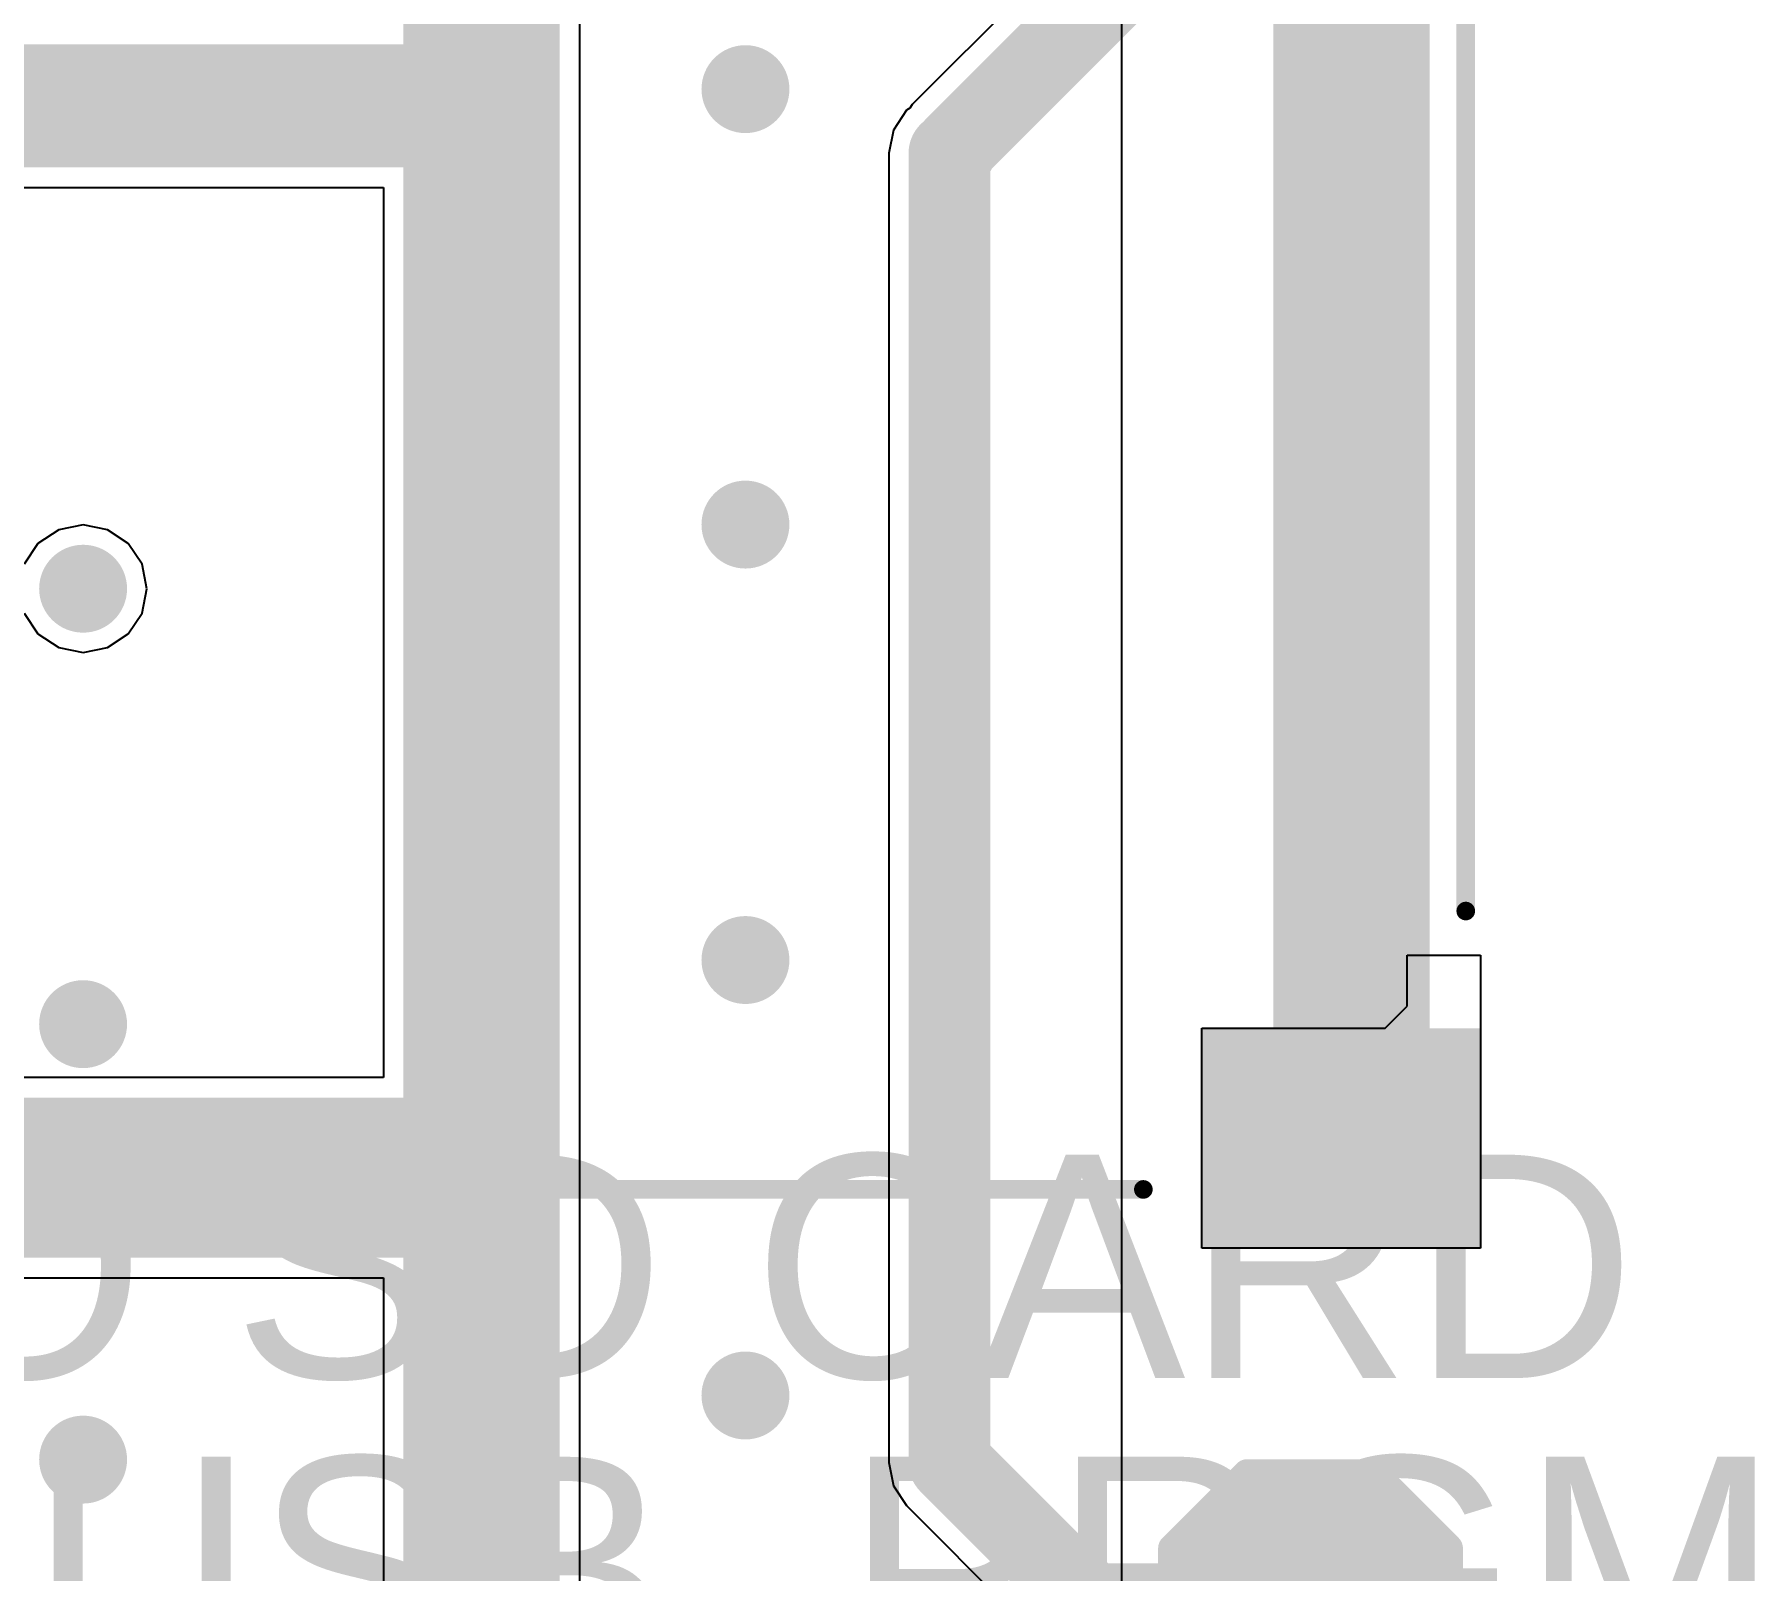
# Model space of a CAD drawing. Header units: millimetres. Extents: x -0.27 to 4.7, y -0.39 to 2.83.
# Drawn here: x 4.235 to 4.6971, y 0.3139 to 0.7267 of the extents above; entities that cross this region are included whole.
import ezdxf

# ---------------------------------------------------------------- set-up
doc = ezdxf.new("R2010")
doc.units = ezdxf.units.MM
doc.header["$MEASUREMENT"] = 0
for name, color, linetype in [('BottomLayer', 5, 'Continuous'), ('BottomSolder', 6, 'Continuous'), ('TopLayer', 1, 'Continuous'), ('TopOverlay', 2, 'Continuous'), ('TopPaste', 8, 'Continuous'), ('TopSolder', 216, 'Continuous'), ('ViaHoleLayer', 16, 'Continuous')]:
    doc.layers.add(name, color=color, linetype=linetype)
doc.styles.add('Arial', font='', dxfattribs={"height": 0.2})
doc.styles.get('Arial').set_extended_font_data('Arial')

# ---------------------------------------------------------------- blocks, each defined once
blk = doc.blocks.new('T__________109')
at = {"layer": 'TopLayer'}
blk.add_hatch(color=1, dxfattribs=at).paths.add_polyline_path([(0.015, 0.03), (-0.015, 0.03), (-0.03, 0.015), (-0.03, -0.015), (-0.015, -0.03), (0.015, -0.03), (0.03, -0.015), (0.03, 0.015)])
at = {"layer": 'TopPaste'}
blk.add_hatch(color=8, dxfattribs=at).paths.add_polyline_path([(0.015, 0.03), (-0.015, 0.03), (-0.03, 0.015), (-0.03, -0.015), (-0.015, -0.03), (0.015, -0.03), (0.03, -0.015), (0.03, 0.015)])
at = {"layer": 'TopSolder'}
blk.add_hatch(color=216, dxfattribs=at).paths.add_polyline_path([(0.017, 0.034), (-0.017, 0.034), (-0.034, 0.017), (-0.034, -0.017), (-0.017, -0.034), (0.017, -0.034), (0.034, -0.017), (0.034, 0.017)])
at = {"layer": 'TopOverlay', "const_width": 0.00787}
for points in [[(-0.037, 0.017), (-0.017, 0.037)], [(-0.017, 0.037), (0.017, 0.037)], [(-0.017, 0.037), (0.017, 0.037)], [(0.017, 0.037), (0.037, 0.017)], [(-0.037, -0.017), (-0.037, 0.017)], [(0.037, -0.017), (0.037, 0.017)], [(-0.037, -0.017), (-0.017, -0.037)], [(0.017, -0.037), (0.037, -0.017)], [(-0.017, -0.037), (0.017, -0.037)], [(-0.017, -0.037), (0.017, -0.037)]]:
    blk.add_lwpolyline(points, dxfattribs=at)
at = {"layer": 'TopOverlay', "const_width": 0.00394}
for points in [[(-0.01897, 0.037, 1), (-0.01503, 0.037, 1)], [(-0.01897, 0.037, 1), (-0.01503, 0.037, 1)], [(-0.01897, 0.037, 1), (-0.01503, 0.037, 1)], [(0.01503, 0.037, 1), (0.01897, 0.037, 1)], [(0.01503, 0.037, 1), (0.01897, 0.037, 1)], [(0.01503, 0.037, 1), (0.01897, 0.037, 1)], [(-0.03897, 0.017, 1), (-0.03503, 0.017, 1)], [(-0.03897, 0.017, 1), (-0.03503, 0.017, 1)], [(0.03503, 0.017, 1), (0.03897, 0.017, 1)], [(0.03503, 0.017, 1), (0.03897, 0.017, 1)], [(-0.03897, -0.017, 1), (-0.03503, -0.017, 1)], [(-0.03897, -0.017, 1), (-0.03503, -0.017, 1)], [(0.03503, -0.017, 1), (0.03897, -0.017, 1)], [(0.03503, -0.017, 1), (0.03897, -0.017, 1)], [(-0.01897, -0.037, 1), (-0.01503, -0.037, 1)], [(-0.01897, -0.037, 1), (-0.01503, -0.037, 1)], [(-0.01897, -0.037, 1), (-0.01503, -0.037, 1)], [(0.01503, -0.037, 1), (0.01897, -0.037, 1)], [(0.01503, -0.037, 1), (0.01897, -0.037, 1)], [(0.01503, -0.037, 1), (0.01897, -0.037, 1)]]:
    blk.add_lwpolyline(points, format="xyb", close=True, dxfattribs=at)
blk = doc.blocks.new('DM3BT_DSF_PEJS_119')
at = {"layer": 'TopLayer'}
blk.add_hatch(color=1, dxfattribs=at).paths.add_polyline_path([(-0.29134, -0.25984), (-0.23228, -0.25984), (-0.23228, -0.33465), (-0.29134, -0.33465)])
at = {"layer": 'TopSolder'}
blk.add_hatch(color=216, dxfattribs=at).paths.add_polyline_path([(-0.29134, -0.25984), (-0.23228, -0.25984), (-0.23228, -0.33465), (-0.29134, -0.33465)])
at = {"layer": 'TopLayer'}
for p, q in [((-0.29134, -0.33465), (-0.29134, -0.25984)), ((-0.29134, -0.25984), (-0.23228, -0.25984)), ((-0.23228, -0.25984), (-0.23228, -0.30906)), ((-0.23228, -0.30906), (-0.22638, -0.31496)), ((-0.22638, -0.31496), (-0.2126, -0.31496)), ((-0.2126, -0.31496), (-0.2126, -0.33465)), ((-0.2126, -0.33465), (-0.29134, -0.33465))]:
    blk.add_line(p, q, dxfattribs=at)
at = {"layer": 'TopOverlay', "const_width": 0.005}
for points in [[(-0.27559, 0.30118), (-0.27559, -0.24409)], [(-0.20079, -0.33071), (0.22638, -0.33071)]]:
    blk.add_lwpolyline(points, dxfattribs=at)
at = {"layer": 'TopOverlay', "const_width": 0.0025}
for points in [[(-0.27684, -0.24409, 1), (-0.27434, -0.24409, 1)], [(-0.20204, -0.33071, 1), (-0.19954, -0.33071, 1)]]:
    blk.add_lwpolyline(points, format="xyb", close=True, dxfattribs=at)

msp = doc.modelspace()

# ---------------------------------------------------------------- hatches: boundary and pattern name
at = {"layer": 'BottomLayer'}
h = msp.add_hatch(color=5, dxfattribs=at)
edge = h.paths.add_edge_path()
edge.add_arc((4.426, 0.712), 0.01181, 0, 360)
h = msp.add_hatch(color=5, dxfattribs=at)
edge = h.paths.add_edge_path()
edge.add_arc((4.426, 0.595), 0.01181, 0, 360)
h = msp.add_hatch(color=5, dxfattribs=at)
edge = h.paths.add_edge_path()
edge.add_arc((4.24805, 0.57777), 0.01181, 0, 360)
h = msp.add_hatch(color=5, dxfattribs=at)
edge = h.paths.add_edge_path()
edge.add_arc((4.426, 0.478), 0.01181, 0, 360)
h = msp.add_hatch(color=5, dxfattribs=at)
edge = h.paths.add_edge_path()
edge.add_arc((4.24805, 0.46077), 0.01181, 0, 360)
h = msp.add_hatch(color=5, dxfattribs=at)
edge = h.paths.add_edge_path()
edge.add_arc((4.426, 0.361), 0.01181, 0, 360)
h = msp.add_hatch(color=5, dxfattribs=at)
edge = h.paths.add_edge_path()
edge.add_arc((4.24805, 0.34377), 0.01181, 0, 360)
at = {"layer": 'BottomSolder'}
h = msp.add_hatch(color=6, dxfattribs=at)
edge = h.paths.add_edge_path()
edge.add_arc((4.426, 0.712), 0.00591, 0, 360)
h = msp.add_hatch(color=6, dxfattribs=at)
edge = h.paths.add_edge_path()
edge.add_arc((4.426, 0.595), 0.00591, 0, 360)
h = msp.add_hatch(color=6, dxfattribs=at)
edge = h.paths.add_edge_path()
edge.add_arc((4.24805, 0.57777), 0.00591, 0, 360)
h = msp.add_hatch(color=6, dxfattribs=at)
edge = h.paths.add_edge_path()
edge.add_arc((4.426, 0.478), 0.00591, 0, 360)
h = msp.add_hatch(color=6, dxfattribs=at)
edge = h.paths.add_edge_path()
edge.add_arc((4.24805, 0.46077), 0.00591, 0, 360)
h = msp.add_hatch(color=6, dxfattribs=at)
edge = h.paths.add_edge_path()
edge.add_arc((4.426, 0.361), 0.00591, 0, 360)
h = msp.add_hatch(color=6, dxfattribs=at)
edge = h.paths.add_edge_path()
edge.add_arc((4.24805, 0.34377), 0.00591, 0, 360)
at = {"layer": 'TopLayer'}
for points in [[(4.33413, 0.197), (4.37613, 0.197), (4.37613, 1.028), (4.33413, 1.028)], [(4.56782, 0.43795), (4.60982, 0.43795), (4.60982, 0.93795), (4.56782, 0.93795)], [(4.372, 0.691), (4.372, 0.724), (3.968, 0.724), (3.968, 0.691)], [(4.37, 0.398), (4.37, 0.441), (3.867, 0.441), (3.867, 0.398)]]:
    msp.add_hatch(color=1, dxfattribs=at).paths.add_polyline_path(points)
h = msp.add_hatch(color=1, dxfattribs=at)
edge = h.paths.add_edge_path()
edge.add_arc((4.426, 0.712), 0.01181, 0, 360)
h = msp.add_hatch(color=1, dxfattribs=at)
edge = h.paths.add_edge_path()
edge.add_arc((4.426, 0.595), 0.01181, 0, 360)
h = msp.add_hatch(color=1, dxfattribs=at)
edge = h.paths.add_edge_path()
edge.add_arc((4.24805, 0.57777), 0.01181, 0, 360)
h = msp.add_hatch(color=1, dxfattribs=at)
edge = h.paths.add_edge_path()
edge.add_arc((4.426, 0.478), 0.01181, 0, 360)
h = msp.add_hatch(color=1, dxfattribs=at)
edge = h.paths.add_edge_path()
edge.add_arc((4.24805, 0.46077), 0.01181, 0, 360)
h = msp.add_hatch(color=1, dxfattribs=at)
edge = h.paths.add_edge_path()
edge.add_arc((4.426, 0.361), 0.01181, 0, 360)
h = msp.add_hatch(color=1, dxfattribs=at)
edge = h.paths.add_edge_path()
edge.add_arc((4.24805, 0.34377), 0.01181, 0, 360)
at = {"layer": 'TopSolder'}
h = msp.add_hatch(color=216, dxfattribs=at)
edge = h.paths.add_edge_path()
edge.add_arc((4.426, 0.712), 0.00591, 0, 360)
h = msp.add_hatch(color=216, dxfattribs=at)
edge = h.paths.add_edge_path()
edge.add_arc((4.426, 0.595), 0.00591, 0, 360)
h = msp.add_hatch(color=216, dxfattribs=at)
edge = h.paths.add_edge_path()
edge.add_arc((4.24805, 0.57777), 0.00591, 0, 360)
h = msp.add_hatch(color=216, dxfattribs=at)
edge = h.paths.add_edge_path()
edge.add_arc((4.426, 0.478), 0.00591, 0, 360)
h = msp.add_hatch(color=216, dxfattribs=at)
edge = h.paths.add_edge_path()
edge.add_arc((4.24805, 0.46077), 0.00591, 0, 360)
h = msp.add_hatch(color=216, dxfattribs=at)
edge = h.paths.add_edge_path()
edge.add_arc((4.426, 0.361), 0.00591, 0, 360)
h = msp.add_hatch(color=216, dxfattribs=at)
edge = h.paths.add_edge_path()
edge.add_arc((4.24805, 0.34377), 0.00591, 0, 360)
at = {"layer": 'ViaHoleLayer'}
h = msp.add_hatch(color=16, dxfattribs=at)
edge = h.paths.add_edge_path()
edge.add_arc((4.426, 0.712), 0.00591, 0, 360)
h = msp.add_hatch(color=16, dxfattribs=at)
edge = h.paths.add_edge_path()
edge.add_arc((4.426, 0.595), 0.00591, 0, 360)
h = msp.add_hatch(color=16, dxfattribs=at)
edge = h.paths.add_edge_path()
edge.add_arc((4.24805, 0.57777), 0.00591, 0, 360)
h = msp.add_hatch(color=16, dxfattribs=at)
edge = h.paths.add_edge_path()
edge.add_arc((4.426, 0.478), 0.00591, 0, 360)
h = msp.add_hatch(color=16, dxfattribs=at)
edge = h.paths.add_edge_path()
edge.add_arc((4.24805, 0.46077), 0.00591, 0, 360)
h = msp.add_hatch(color=16, dxfattribs=at)
edge = h.paths.add_edge_path()
edge.add_arc((4.426, 0.361), 0.00591, 0, 360)
h = msp.add_hatch(color=16, dxfattribs=at)
edge = h.paths.add_edge_path()
edge.add_arc((4.24805, 0.34377), 0.00591, 0, 360)

# ---------------------------------------------------------------- linework, layer by layer
at = {"layer": 'BottomLayer'}
for p, q in [((4.527, 0.8138), (4.527, 0.10127)), ((4.24149, 0.59361), (4.23593, 0.58989)), ((4.24805, 0.59491), (4.24149, 0.59361)), ((4.25461, 0.59361), (4.24805, 0.59491)), ((4.26017, 0.58989), (4.25461, 0.59361)), ((4.23593, 0.58989), (4.23222, 0.58433)), ((4.26389, 0.58433), (4.26017, 0.58989)), ((4.26519, 0.57777), (4.26389, 0.58433)), ((4.26389, 0.57121), (4.26519, 0.57777)), ((4.23222, 0.57121), (4.23593, 0.56565)), ((4.26017, 0.56565), (4.26389, 0.57121)), ((4.23593, 0.56565), (4.24149, 0.56194)), ((4.25461, 0.56194), (4.26017, 0.56565)), ((4.24149, 0.56194), (4.24805, 0.56063)), ((4.24805, 0.56063), (4.25461, 0.56194))]:
    msp.add_line(p, q, dxfattribs=at)
at = {"layer": 'TopLayer'}
for p, q in [((4.38154, 0.24541), (4.38154, 0.92125)), ((4.51951, 0.75653), (4.47083, 0.70785)), ((4.47083, 0.70785), (4.47021, 0.70692)), ((4.46929, 0.70631), (4.46575, 0.70101)), ((4.47021, 0.70692), (4.46929, 0.70631)), ((4.46575, 0.70101), (4.46451, 0.69477)), ((4.46451, 0.69477), (4.46451, 0.34295)), ((4.05242, 0.68559), (4.32872, 0.68559)), ((4.32872, 0.68559), (4.32872, 0.44641)), ((4.24149, 0.59361), (4.23593, 0.58989)), ((4.24805, 0.59491), (4.24149, 0.59361)), ((4.25461, 0.59361), (4.24805, 0.59491)), ((4.26017, 0.58989), (4.25461, 0.59361)), ((4.23593, 0.58989), (4.23222, 0.58433)), ((4.26389, 0.58433), (4.26017, 0.58989)), ((4.26519, 0.57777), (4.26389, 0.58433)), ((4.26389, 0.57121), (4.26519, 0.57777)), ((4.23222, 0.57121), (4.23593, 0.56565)), ((4.26017, 0.56565), (4.26389, 0.57121)), ((4.23593, 0.56565), (4.24149, 0.56194)), ((4.25461, 0.56194), (4.26017, 0.56565)), ((4.24149, 0.56194), (4.24805, 0.56063)), ((4.24805, 0.56063), (4.25461, 0.56194)), ((4.32872, 0.44641), (3.867, 0.44641)), ((3.867, 0.39259), (4.32872, 0.39259)), ((4.32872, 0.39259), (4.32872, 0.2404)), ((4.46451, 0.34295), (4.46575, 0.33671)), ((4.46575, 0.33671), (4.46929, 0.33141)), ((4.46929, 0.33141), (4.50929, 0.29141))]:
    msp.add_line(p, q, dxfattribs=at)
at = {"layer": 'TopLayer', "const_width": 0.022}
for points in [[(4.48236, 0.69631), (4.53582, 0.74977)], [(4.48236, 0.69552), (4.48236, 0.69631)], [(4.48082, 0.34295), (4.48082, 0.69477)], [(4.4813, 0.69477), (4.48162, 0.69477)], [(4.48162, 0.69477), (4.48236, 0.69552)], [(4.48082, 0.34295), (4.52082, 0.30295)]]:
    msp.add_lwpolyline(points, dxfattribs=at)
at = {"layer": 'TopLayer', "const_width": 0.011}
for points in [[(4.47686, 0.69631, 1), (4.48786, 0.69631, 1)], [(4.47686, 0.69631, 1), (4.48786, 0.69631, 1)], [(4.47532, 0.69477, 1), (4.48632, 0.69477, 1)], [(4.47581, 0.69477, 1), (4.48681, 0.69477, 1)], [(4.47612, 0.69477, 1), (4.48712, 0.69477, 1)], [(4.47612, 0.69477, 1), (4.48712, 0.69477, 1)], [(4.47686, 0.69552, 1), (4.48786, 0.69552, 1)], [(4.47686, 0.69552, 1), (4.48786, 0.69552, 1)], [(4.47532, 0.34295, 1), (4.48632, 0.34295, 1)], [(4.47532, 0.34295, 1), (4.48632, 0.34295, 1)]]:
    msp.add_lwpolyline(points, format="xyb", close=True, dxfattribs=at)

# ---------------------------------------------------------------- block references
at = {"rotation": 90}
msp.add_blockref('DM3BT_DSF_PEJS_119', (4.28882, 0.69195), dxfattribs=at)
msp.add_blockref('T__________109', (4.57782, 0.30295))

# ---------------------------------------------------------------- texts
at = {"layer": 'TopOverlay', "style": 'Arial'}
for s, p in [('MICRO SD CARD', (3.9855, 0.3657)), ('USB_PRGM', (4.23364, 0.28454))]:
    msp.add_text(s, height=0.06, rotation=360, dxfattribs=at).set_placement(p)

doc.saveas('drawing.dxf')
